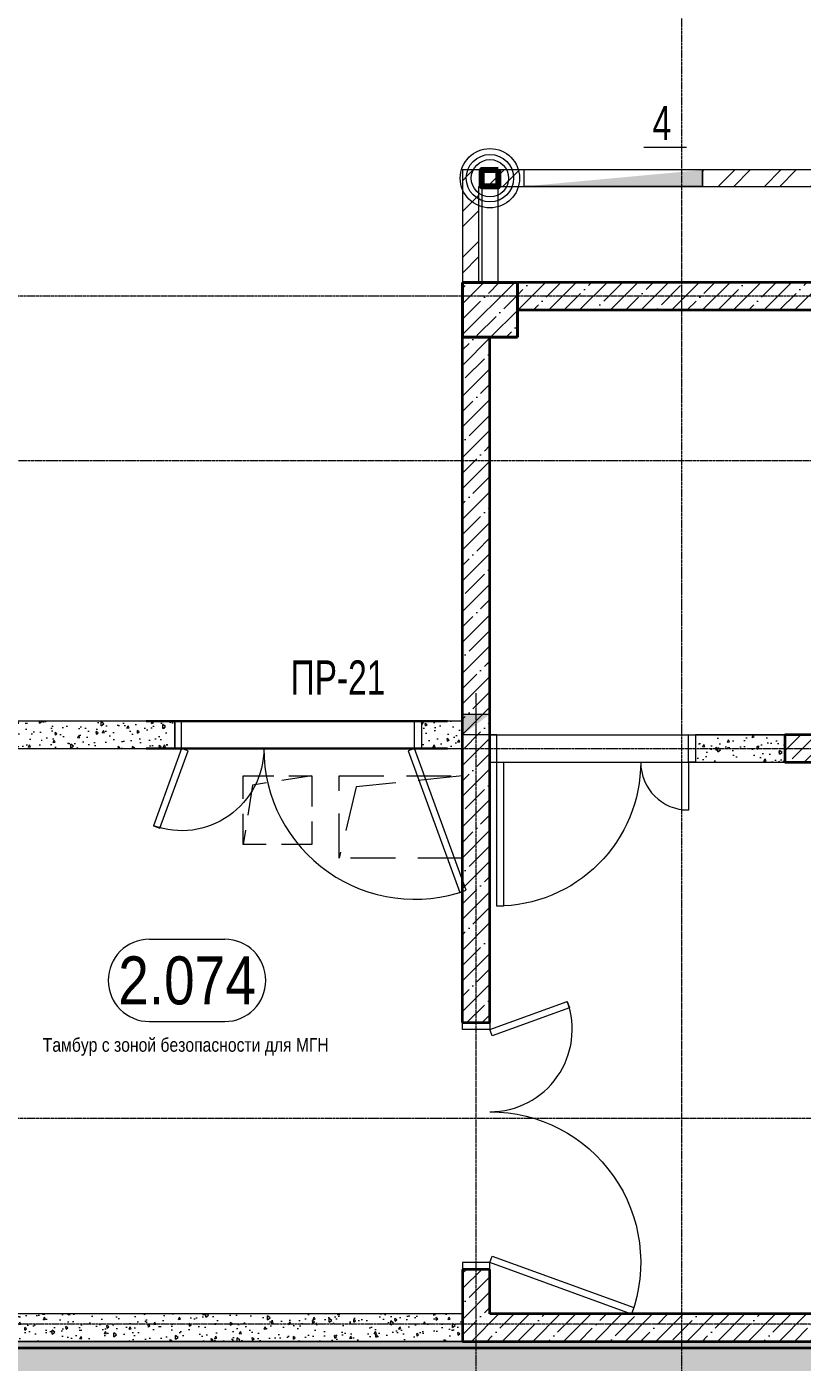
# Model space of a CAD drawing. Header units: millimetres. Extents: x -231292 to 573618, y -153144 to 564035.
# Drawn here: x 67703 to 73363, y 81652 to 91395 of the extents above; entities that cross this region are included whole.
import ezdxf
from ezdxf.enums import TextEntityAlignment as Align

# ---------------------------------------------------------------- set-up
doc = ezdxf.new("R2010")
doc.units = ezdxf.units.MM
for name, pattern in [('CENTER2', [28.575, 19.05, -3.175, 3.175, -3.175]), ('HIDDEN', [9.525, 6.35, -3.175]), ('HIDDEN2', [4.7625, 3.175, -1.5875])]:
    doc.linetypes.add(name, pattern=pattern)
doc.layers.get('0').update_dxf_attribs({"color": 250})
doc.layers.get('Defpoints').update_dxf_attribs({"color": 250})
for name, color, linetype, lineweight in [('A-Wall-Open', 250, 'Continuous', 5), ('АР_Area', 250, 'Continuous', 5), ('АР_Двери', 250, 'Continuous', 9), ('АР_Колонны', 250, 'Continuous', 35), ('АР_Отв. марка', 250, 'Continuous', 9), ('АР_Стены ЖБ', 250, 'Continuous', 35), ('АР_Стены кирпич', 250, 'Continuous', 20), ('АР_Стены ПЕНОблок', 250, 'Continuous', 20), ('АР_Стены_дефшов', 250, 'Continuous', 0), ('АР_Штриховка', 250, 'Continuous', 0), ('КМ_Фахверки', 250, 'Continuous', 80), ('ОВ_Отверстия', 250, 'Continuous', 5), ('ОВ_Отопление', 250, 'Continuous', 0), ('ОВ_Шахты', 250, 'Continuous', 5), ('РД_Оси_100', 250, 'Continuous', 0)]:
    doc.layers.add(name, color=color, linetype=linetype, lineweight=lineweight)
for name, color, linetype, lineweight, plot in [('АР_Делит', 250, 'Continuous', 0, False), ('РД_Проем', 250, 'Continuous', 0, False), ('РД_проем_инж перемыч_подсчет', 250, 'Continuous', 30, False)]:
    doc.layers.add(name, color=color, linetype=linetype, lineweight=lineweight, plot=plot)
doc.layers.add('РД_Перемычка инж проемов', color=250, linetype='Continuous')
doc.styles.add('Arial0', font='arial.ttf')
doc.styles.add('style1', font='ARIALN.TTF')
doc.styles.add('ккк', font='isocpeur.ttf', dxfattribs={"width": 0.85, "oblique": 15})
pattern_1 = [(45, (8883.4, 13229.69), (-112.2532, 112.2532), []), (45, (8995.66, 13229.69), (-112.2532, 112.2532), [198.4375, -39.6875, 0, -39.6875])]
pattern_2 = [(45, (8883.4, 13229.69), (-112.2532, 112.2532), []), (45, (8995.66, 13229.69), (-112.2532, 112.2532), [198.4375, -39.6875, 0, -39.6875])]

# ---------------------------------------------------------------- blocks, each defined once
blk = doc.blocks.new('СОШ_2200_АР_ОСИ_М100_28.05.24')
at = {"layer": 'РД_Оси_100', "linetype": 'CENTER2'}
for p, q in [((63600, -6155), (63600, 139938.679)), ((119910, 76200), (-5954.958, 76200)), ((-5954.958, 75000), (119910, 75000)), ((62100, -6155), (62100, 73302.739)), ((-5954.958, 72900), (95715.503, 72900))]:
    blk.add_line(p, q, dxfattribs=at)
for points in [[(119910, 70200), (-5954.958, 70200)], [(95715.503, 68700), (-5454.958, 68700), (-5954.958, 68850)]]:
    blk.add_lwpolyline(points, dxfattribs=at)
blk = doc.blocks.new('otv пунктир')
at = {"linetype": 'HIDDEN', "ltscale": 0.07}
blk.add_lwpolyline([(0, 0), (0, 1), (1, 1), (1, 0)], close=True, dxfattribs=at)
blk.add_lwpolyline([(0, 1), (0.135, 0.137), (1, 0)], dxfattribs=at)
blk = doc.blocks.new('otv_в_стене')
at = {"linetype": 'Continuous'}
blk.add_lwpolyline([(0, -1), (0, 0), (1, 0), (1, -1)], close=True, dxfattribs=at)
blk.add_solid([(0, -1), (0, 0), (0.5, -0.5), (1, 0)], dxfattribs=at)
blk = doc.blocks.new('Ф_крпич 120')
at = {"layer": 'АР_Делит', "color": 1}
for radius in [216.3, 173, 136.2]:
    blk.add_circle((60, -60), radius, dxfattribs=at)
at = {"layer": 'КМ_Фахверки'}
blk.add_lwpolyline([(0, 0), (120, 0), (120, -120), (0, -120)], close=True, dxfattribs=at)
at = {"layer": 'КМ_Фахверки', "lineweight": 5}
blk.add_lwpolyline([(6, -6), (114, -6), (114, -114), (6, -114)], close=True, dxfattribs=at)
blk = doc.blocks.new('MOK-МаркаПом_овал_ареал')
for p, q in [((-2.75, 3), (2.75, 3)), ((-2.75, -3), (2.75, -3))]:
    blk.add_line(p, q)
for centre, radius, start, end in [((-2.75, 0), 3, 90, 270), ((2.75, 0), 3, 270, 90), ((-3.75, 0), 3.5, 0, 0.00095)]:
    blk.add_arc(centre, radius, start, end)
at = {"color": 0, "style": 'style1'}
blk.add_attdef('АР-ПОМЕЩЕНИЕ:НОМЕР', text='', height=3.5, dxfattribs=at).set_placement((0, 0), align=Align.MIDDLE)
at = {"layer": 'Defpoints', "color": 2, "style": 'style1'}
blk.add_attdef('АР-ПОМЕЩЕНИЕ:НАИМЕНОВАНИЕ', text='', height=1, dxfattribs=at).set_placement((-0.094, -4.814), align=Align.MIDDLE)
blk = doc.blocks.new('MOK-МаркаПроема инж.')
blk.add_line((-1.328, -1.754), (1.802, -1.754))
at = {"color": 0, "style": 'Arial0', "width": 0.7}
blk.add_attdef('АР-ПРОЕМ:Коробка', text='', height=2.5, dxfattribs=at).set_placement((0, 0), align=Align.MIDDLE)
blk = doc.blocks.new('MOK-МаркаПеремычки')
at = {"color": 0, "style": 'ккк', "oblique": 15, "width": 0.85}
blk.add_attdef('АР-ПРОЕМ:ПЕРЕМЫЧКА', text='', height=2.5, dxfattribs=at).set_placement((0, 0), align=Align.MIDDLE)

msp = doc.modelspace()

# ---------------------------------------------------------------- hatches: boundary and pattern name
at = {"layer": 'АР_Штриховка', "linetype": 'Continuous', "lineweight": 0}
h = msp.add_hatch(dxfattribs=at)
h.set_pattern_fill('ANSI32', color=256, scale=25, style=0)
h.set_pattern_definition([(45, (8883.4, 13229.69), (-168.3798, 168.3798), []), (45, (8995.66, 13229.69), (-168.3798, 168.3798), [])])
h.paths.add_polyline_path([(70883.403, 89529.686), (71003.403, 89529.686), (71003.403, 90229.686), (70883.403, 90349.686)], flags=0)
h = msp.add_hatch(dxfattribs=at)
h.set_pattern_fill('ANSI32', color=256, scale=25, style=0)
h.set_pattern_definition([(45, (8883.4, 13229.69), (-168.3798, 168.3798), []), (45, (8995.66, 13229.69), (-168.3798, 168.3798), [])])
h.paths.add_polyline_path([(70883.403, 90349.686), (71003.403, 90229.686), (71333.403, 90229.686), (71333.403, 90349.686)], flags=0)
h.paths.add_polyline_path([(72633.403, 90349.686), (72633.403, 90229.686), (73513.403, 90229.686), (73543.403, 90269.686), (73513.403, 90349.686)], flags=0)
at = {"layer": 'АР_Штриховка', "linetype": 'Continuous', "lineweight": 5}
h = msp.add_hatch(dxfattribs=at)
h.set_pattern_fill('ANSI35', color=256, scale=25, style=0)
h.set_pattern_definition(pattern_2)
h.paths.add_polyline_path([(70883.403, 89129.686), (71283.403, 89129.686), (71283.403, 89529.686), (70883.403, 89529.686)], flags=0)
h = msp.add_hatch(dxfattribs=at)
h.set_pattern_fill('ANSI35', color=256, scale=25, style=0)
h.set_pattern_definition(pattern_2)
h.paths.add_polyline_path([(71280.903, 89529.686), (71280.903, 89329.686), (77383.403, 89329.686), (77383.403, 89529.686)], flags=0)
h = msp.add_hatch(dxfattribs=at)
h.set_pattern_fill('ANSI35', color=256, scale=25, style=0)
h.set_pattern_definition(pattern_1)
h.paths.add_polyline_path([(70883.403, 81804.686), (71083.403, 82004.686), (71083.403, 82329.686), (70883.403, 82329.686)], flags=0)
h.paths.add_polyline_path([(70883.403, 84129.686), (71083.403, 84129.686), (71083.403, 86029.686), (70883.403, 86029.686)], flags=0)
h.paths.add_polyline_path([(70883.403, 86029.686), (71083.403, 86029.686), (71083.403, 89129.686), (70883.403, 89129.686)], flags=0)
at = {"layer": 'АР_Штриховка', "linetype": 'Continuous', "lineweight": 0}
h = msp.add_hatch(dxfattribs=at)
h.set_pattern_fill('AR-CONC', color=256, angle=-315, style=0)
h.set_pattern_definition([(95, (8883.4, 13229.69), (140.09465, 117.55338), [19.05, -209.55]), (40, (8883.4, 13229.69), (-160.01845, 110.17673), [15.24, -167.6406]), (145.45144, (8895.08, 13239.48), (-19.9238, 227.7301), [16.19, -178.09024]), (91.1842, (8847.48, 13265.6), (221.41024, 161.9534), [28.575, -314.325]), (141.63556, (8865.93, 13279.1), (-7.0866, 342.8268), [24.285, -267.1356]), (36.18415, (8847.48, 13265.6), (-7.0866, 342.8268), [22.86, -251.4597]), (66, (8874.42, 13274.59), (179.51998, 34.89515), [19.05, -209.55]), (11, (8874.42, 13274.59), (-86.53993, 173.9412), [15.24, -167.64]), (116.45145, (8889.38, 13277.5), (92.98005, 208.83634), [16.19, -178.08994]), (82.5, (8883.4, 13229.686), (-57.60547, 61.973414), [0, -165.608, 0, -170.18, 0, -168.275]), (52.5, (8883.4, 13229.69), (-23.58973, 118.087), [0, -97.028, 0, -161.798, 0, -64.135]), (12.5, (8843.35, 13189.634), (99.927863, 91.826196), [0, -63.5, 0, -198.12, 0, -262.89]), (2.5, (8825.39, 13171.67), (86.7639, 122.7224), [0, -82.55, 0, -131.572, 0, -186.69])])
h.paths.add_polyline_path([(70883.403, 86129.686), (70883.403, 86329.686), (70583.403, 86329.686), (70583.403, 86129.686)], flags=0)
h.paths.add_polyline_path([(68783.403, 86129.686), (68783.403, 86329.686), (67583.403, 86329.686), (67583.403, 86129.686)], flags=0)
h = msp.add_hatch(dxfattribs=at)
h.set_pattern_fill('AR-CONC', color=256, angle=-315, style=0)
h.set_pattern_definition([(95, (8883.4, 13229.69), (140.09465, 117.55338), [19.05, -209.55]), (40, (8883.4, 13229.69), (-160.01845, 110.17673), [15.24, -167.6406]), (145.45144, (8895.08, 13239.48), (-19.9238, 227.7301), [16.19, -178.09024]), (91.1842, (8847.48, 13265.6), (221.41024, 161.9534), [28.575, -314.325]), (141.63556, (8865.93, 13279.1), (-7.0866, 342.82676), [24.285, -267.1356]), (36.18415, (8847.48, 13265.6), (-7.0866, 342.8268), [22.86, -251.4597]), (66, (8874.42, 13274.59), (179.51998, 34.89515), [19.05, -209.55]), (11, (8874.42, 13274.59), (-86.53993, 173.9412), [15.24, -167.64]), (116.45145, (8889.38, 13277.5), (92.98005, 208.83634), [16.19, -178.08994]), (82.5, (8883.4, 13229.686), (-57.60547, 61.973414), [0, -165.608, 0, -170.18, 0, -168.275]), (52.5, (8883.4, 13229.69), (-23.58973, 118.087), [0, -97.028, 0, -161.798, 0, -64.135]), (12.5, (8843.35, 13189.634), (99.927863, 91.826196), [0, -63.5, 0, -198.12, 0, -262.89]), (2.5, (8825.39, 13171.67), (86.7639, 122.7224), [0, -82.55, 0, -131.572, 0, -186.69])])
h.paths.add_polyline_path([(73235.129, 86029.686), (73235.129, 86229.686), (72583.403, 86229.686), (72583.403, 86029.686)], flags=0)
at = {"layer": 'АР_Штриховка', "linetype": 'Continuous', "lineweight": 5}
h = msp.add_hatch(dxfattribs=at)
h.set_pattern_fill('ANSI35', color=256, scale=25, angle=-360, style=0)
h.set_pattern_definition([(45, (8883.4, 13229.69), (-112.2532, 112.2532), []), (45, (8995.66, 13229.69), (-112.2532, 112.2532), [198.4375, -39.6875, 0, -39.6875])])
h.paths.add_polyline_path([(73235.129, 86229.686), (73235.129, 86029.686), (79583.403, 86029.686), (79783.403, 86229.686)], flags=0)
at = {"layer": 'АР_Штриховка', "linetype": 'Continuous', "lineweight": 0}
h = msp.add_hatch(dxfattribs=at)
h.set_pattern_fill('AR-CONC', color=256, angle=45, style=0)
h.set_pattern_definition([(95, (8883.4, 13229.69), (140.09465, 117.55338), [19.05, -209.55]), (40, (8883.4, 13229.69), (-160.01845, 110.17673), [15.24, -167.6406]), (145.45144, (8895.08, 13239.48), (-19.9238, 227.7301), [16.19, -178.09024]), (91.1842, (8847.48, 13265.6), (221.41024, 161.9534), [28.575, -314.325]), (141.63556, (8865.93, 13279.1), (-7.0866, 342.8268), [24.285, -267.1356]), (36.18415, (8847.48, 13265.6), (-7.0866, 342.8268), [22.86, -251.4597]), (66, (8874.42, 13274.59), (179.51998, 34.89515), [19.05, -209.55]), (11, (8874.42, 13274.59), (-86.53993, 173.9412), [15.24, -167.64]), (116.45145, (8889.38, 13277.5), (92.98005, 208.83634), [16.19, -178.08994]), (82.5, (8883.4, 13229.686), (-57.60547, 61.973414), [0, -165.608, 0, -170.18, 0, -168.275]), (52.5, (8883.4, 13229.69), (-23.58973, 118.087), [0, -97.028, 0, -161.798, 0, -64.135]), (12.5, (8843.35, 13189.634), (99.927863, 91.826196), [0, -63.5, 0, -198.12, 0, -262.89]), (2.5, (8825.39, 13171.67), (86.7639, 122.7224), [0, -82.55, 0, -131.572, 0, -186.69])])
h.paths.add_polyline_path([(70883.401, 81804.686), (70883.401, 82004.686), (67583.403, 82004.687), (67583.403, 81804.687)], flags=0)
at = {"layer": 'АР_Штриховка', "linetype": 'Continuous', "lineweight": 5}
h = msp.add_hatch(dxfattribs=at)
h.set_pattern_fill('ANSI35', color=256, scale=25, style=0)
h.set_pattern_definition(pattern_1)
h.paths.add_polyline_path([(79783.398, 81804.686), (79583.398, 82004.686), (79583.398, 81804.686)], flags=0)
h.paths.add_polyline_path([(78383.398, 81804.686), (78383.398, 82004.686), (71083.403, 82004.686), (70883.403, 81804.686)], flags=0)
h = msp.add_hatch(dxfattribs=at)
h.set_pattern_fill('ANSI35', color=256, scale=25, style=0)
h.set_pattern_definition([(45, (8883.4, 13229.69), (-112.2532, 112.2532), []), (45, (8995.66, 13229.69), (-112.2532, 112.2532), [198.4375, -39.6875, 0, -39.6875])])
h.paths.add_polyline_path([(54383.403, 81754.686), (54383.403, 81504.686), (63343.403, 81504.686), (63343.403, 81754.686)], flags=0)
h.paths.add_polyline_path([(65223.403, 81754.686), (65223.403, 81504.686), (74683.401, 81504.686), (74683.401, 81754.686)], flags=0)
at = {"layer": 'АР_Штриховка', "linetype": 'Continuous', "lineweight": 0}
h = msp.add_hatch(dxfattribs=at)
h.set_pattern_fill('HONEY', color=256, scale=10, style=0)
h.set_pattern_definition([(360, (8883.403, 13229.686), (47.625, 27.4963064), [31.75, -63.5]), (120, (8883.403, 13229.686), (-47.625, 27.496307), [31.75, -63.5]), (60, (8883.403, 13229.686), (1e-07, 54.992613), [-63.5, 31.75])])
h.paths.add_polyline_path([(54583.403, 81804.686), (54583.403, 81754.686), (54683.57, 81754.686), (54700.225, 81792.186), (54683.555, 81804.686)], flags=0)
h.paths.add_polyline_path([(54733.555, 81804.686), (54700.225, 81792.186), (54683.57, 81754.686), (63343.403, 81754.686), (63343.403, 81804.686)], flags=0)
h.paths.add_polyline_path([(65223.403, 81804.686), (65223.403, 81754.686), (74683.401, 81754.686), (74683.401, 81804.686)], flags=0)
at = {"layer": 'ОВ_Отверстия', "linetype": 'Continuous', "lineweight": 5}
for points in [[(72633.403, 90229.686), (72633.403, 90349.686), (71983.403, 90289.686)], [(71333.403, 90229.686), (72633.403, 90229.686), (71983.403, 90289.686)]]:
    msp.add_hatch(color=256, dxfattribs=at).paths.add_polyline_path(points, flags=0)

# ---------------------------------------------------------------- linework, layer by layer
at = {"layer": 'A-Wall-Open', "linetype": 'Continuous', "lineweight": 5}
for p, q in [((71085.129, 86229.686), (73235.129, 86229.686)), ((71085.129, 86029.686), (73235.129, 86029.686))]:
    msp.add_line(p, q, dxfattribs=at)
at = {"layer": 'АР_Двери', "linetype": 'Continuous', "lineweight": 9}
for points in [[(68833.403, 86329.686), (68783.403, 86329.686), (68783.403, 86129.686), (68833.403, 86129.686)], [(70533.403, 86329.686), (70583.403, 86329.686), (70583.403, 86129.686), (70533.403, 86129.686)], [(71133.403, 86229.686), (71083.403, 86229.686), (71083.403, 86029.686), (71133.403, 86029.686)], [(72533.403, 86229.686), (72583.403, 86229.686), (72583.403, 86029.686), (72533.403, 86029.686)], [(68628.191, 85565.871), (68675.175, 85548.77), (68880.387, 86112.585), (68833.403, 86129.686)], [(70533.403, 86129.686), (70486.418, 86112.585), (70862.64, 85078.923), (70909.625, 85096.024)], [(71133.403, 86029.686), (71183.403, 86029.686), (71183.403, 84979.686), (71133.403, 84979.686)], [(72533.403, 85679.686), (72483.403, 85679.686), (72483.403, 86029.686), (72533.403, 86029.686)], [(71647.218, 84284.898), (71664.319, 84237.913), (71100.504, 84032.701), (71083.403, 84079.686)], [(70883.403, 84079.686), (70883.403, 84129.686), (71083.403, 84129.686), (71083.403, 84079.686)], [(71083.403, 82379.686), (71100.504, 82426.671), (72134.166, 82050.449), (72117.065, 82003.464)], [(70883.403, 82379.686), (70883.403, 82329.686), (71083.403, 82329.686), (71083.403, 82379.686)]]:
    msp.add_lwpolyline(points, close=True, dxfattribs=at)
at = {"layer": 'АР_Двери', "linetype": 'Continuous', "lineweight": 9, "extrusion": (0, 0, -1)}
for centre, radius, start, end in [((-68833.403, 86129.686), 600, 179.9999996, 289.9999996), ((-71133.403, 86029.686), 1050, 180.0000006, 270.0000006), ((-71083.403, 82379.686), 1100, 90, 200)]:
    msp.add_arc(centre, radius, start, end, dxfattribs=at)
at = {"layer": 'АР_Двери', "linetype": 'Continuous', "lineweight": 9}
for centre, radius, start, end in [((70533.403, 86129.686), 1100, 180.0000004, 290.0000004), ((72533.403, 86029.686), 350, 179.9999994, 269.9999994), ((71083.403, 84079.686), 600, 270, 20)]:
    msp.add_arc(centre, radius, start, end, dxfattribs=at)
at = {"layer": 'АР_Колонны', "linetype": 'HIDDEN2', "lineweight": 25}
for p, q in [((70883.403, 89529.686), (71283.403, 89529.686)), ((70883.403, 89129.686), (70883.403, 89529.686)), ((71283.403, 89529.686), (71283.403, 89129.686)), ((71283.403, 89129.686), (70883.403, 89129.686))]:
    msp.add_line(p, q, dxfattribs=at)
at = {"layer": 'АР_Колонны', "linetype": 'Continuous', "lineweight": 35}
for p, q in [((70883.403, 89529.686), (71283.403, 89529.686)), ((70883.403, 89129.686), (70883.403, 89529.686)), ((71283.403, 89129.686), (71283.403, 89529.686)), ((70883.403, 89129.686), (71283.403, 89129.686))]:
    msp.add_line(p, q, dxfattribs=at)
at = {"layer": 'АР_Стены ЖБ', "linetype": 'Continuous', "lineweight": 40}
for p, q in [((71283.403, 89529.686), (70883.403, 89529.686)), ((70883.403, 89529.686), (70883.403, 89129.686)), ((71283.403, 89129.686), (71283.403, 89529.686)), ((70883.403, 89129.686), (71283.403, 89129.686))]:
    msp.add_line(p, q, dxfattribs=at)
at = {"layer": 'АР_Стены ЖБ', "linetype": 'Continuous', "lineweight": 35}
for p, q in [((71280.903, 89529.686), (71280.903, 89329.686)), ((77383.403, 89529.686), (71280.903, 89529.686)), ((71280.903, 89329.686), (77383.403, 89329.686)), ((71083.403, 89129.686), (70883.403, 89129.686)), ((70883.403, 84129.686), (70883.403, 89129.686)), ((71083.403, 84129.686), (71083.403, 89129.686)), ((73235.129, 86229.686), (73235.129, 86029.686)), ((79783.403, 86229.686), (73235.129, 86229.686)), ((73235.129, 86029.686), (79583.403, 86029.686)), ((70883.403, 84129.686), (71083.403, 84129.686)), ((71083.403, 82329.686), (70883.403, 82329.686)), ((70883.403, 82329.686), (70883.403, 81804.686)), ((71083.403, 82004.686), (71083.403, 82329.686)), ((78383.398, 82004.686), (71083.403, 82004.686)), ((74683.401, 81754.686), (65223.403, 81754.686)), ((70883.403, 81804.686), (78383.398, 81804.686))]:
    msp.add_line(p, q, dxfattribs=at)
at = {"layer": 'АР_Стены кирпич', "linetype": 'Continuous', "lineweight": 20}
for p, q in [((70883.403, 90349.686), (70883.403, 89529.686)), ((71333.403, 90349.686), (70883.403, 90349.686)), ((71333.403, 90229.686), (71333.403, 90349.686)), ((72633.403, 90349.686), (72633.403, 90229.686)), ((73513.403, 90349.686), (72633.403, 90349.686)), ((71003.403, 89529.686), (71003.403, 90229.686)), ((71003.403, 90229.686), (71333.403, 90229.686)), ((72633.403, 90229.686), (73513.403, 90229.686)), ((70883.403, 89529.686), (71003.403, 89529.686))]:
    msp.add_line(p, q, dxfattribs=at)
at = {"layer": 'АР_Стены кирпич', "linetype": 'Continuous', "lineweight": 0}
for p, q in [((72633.403, 90349.686), (71333.403, 90349.686)), ((71333.403, 90229.686), (72633.403, 90229.686))]:
    msp.add_line(p, q, dxfattribs=at)
at = {"layer": 'АР_Стены ПЕНОблок', "linetype": 'Continuous', "lineweight": 20}
for p, q in [((68783.403, 86329.686), (67583.403, 86329.686)), ((68783.403, 86129.686), (68783.403, 86329.686)), ((70883.403, 86329.686), (70583.403, 86329.686)), ((70583.403, 86329.686), (70583.403, 86129.686)), ((70883.403, 86129.686), (70883.403, 86329.686)), ((73235.129, 86229.686), (72583.403, 86229.686)), ((72583.403, 86229.686), (72583.403, 86029.686)), ((73235.129, 86029.686), (73235.129, 86229.686)), ((67583.403, 86129.686), (68783.403, 86129.686)), ((70583.403, 86129.686), (70883.403, 86129.686)), ((72583.403, 86029.686), (73235.129, 86029.686)), ((70883.401, 82004.686), (67583.403, 82004.687)), ((70883.401, 81804.686), (70883.401, 82004.686)), ((67583.403, 81804.687), (70883.401, 81804.686))]:
    msp.add_line(p, q, dxfattribs=at)
at = {"layer": 'АР_Стены_дефшов', "linetype": 'Continuous', "lineweight": 0}
for p, q in [((74683.401, 81804.686), (65223.403, 81804.686)), ((65223.403, 81754.686), (74683.401, 81754.686))]:
    msp.add_line(p, q, dxfattribs=at)
at = {"layer": 'КМ_Фахверки', "lineweight": 15}
msp.add_lwpolyline([(71023.403, 90229.686), (71023.403, 89529.686), (71143.403, 89529.686), (71143.403, 90229.686)], close=True, dxfattribs=at)
at = {"layer": 'ОВ_Отверстия', "linetype": 'Continuous', "lineweight": 9}
for p, q in [((72633.403, 90349.686), (71333.403, 90349.686)), ((71333.403, 90229.686), (71333.403, 90349.686)), ((72633.403, 90229.686), (72633.403, 90349.686)), ((72633.403, 90229.686), (71333.403, 90229.686))]:
    msp.add_line(p, q, dxfattribs=at)
at = {"layer": 'РД_Проем', "linetype": 'Continuous', "lineweight": 0}
for p, q in [((70583.403, 86329.686), (68783.403, 86329.686)), ((70583.403, 86129.686), (68783.403, 86129.686))]:
    msp.add_line(p, q, dxfattribs=at)
at = {"layer": 'РД_проем_инж перемыч_подсчет', "linetype": 'Continuous', "lineweight": 30}
for p, q in [((68574.807, 86329.686), (70774.807, 86329.686)), ((68574.807, 86129.686), (70774.807, 86129.686))]:
    msp.add_line(p, q, dxfattribs=at)

# ---------------------------------------------------------------- block references
at = {"layer": 'АР_Area', "linetype": 'Continuous', "lineweight": 5, "xscale": 100, "yscale": 100, "zscale": 100}
msp.add_blockref('MOK-МаркаПом_овал_ареал', (68873.004, 84437.746), dxfattribs=at).add_auto_attribs({'АР-ПОМЕЩЕНИЕ:НОМЕР': '2.074', 'АР-ПОМЕЩЕНИЕ:НАИМЕНОВАНИЕ': 'Тамбур с зоной безопасности для МГН'})
at = {"layer": 'АР_Отв. марка', "linetype": 'Continuous', "lineweight": 9, "xscale": 100, "yscale": 100, "zscale": 100}
msp.add_blockref('MOK-МаркаПроема инж.', (72338.143, 90692.427, -120), dxfattribs=at).add_auto_attribs({'АР-ПРОЕМ:Коробка': '4'})
at = {"layer": 'КМ_Фахверки', "rotation": 270}
msp.add_blockref('Ф_крпич 120', (71143.403, 90349.686), dxfattribs=at)
at = {"layer": 'ОВ_Отопление', "xscale": 200, "yscale": 150}
msp.add_blockref('otv_в_стене', (70883.403, 86379.686), dxfattribs=at)
at = {"layer": 'ОВ_Шахты', "rotation": 270}
for p, xscale, yscale in [((69283.403, 85929.686), 500, 500), ((69983.403, 85929.686), 600, 900)]:
    msp.add_blockref('otv пунктир', p, dxfattribs=dict(at, xscale=xscale, yscale=yscale))
at = {"layer": 'РД_Оси_100'}
msp.add_blockref('СОШ_2200_АР_ОСИ_М100_28.05.24', (8883.403, 13229.686), dxfattribs=at)
at = {"layer": 'РД_Перемычка инж проемов', "linetype": 'Continuous', "lineweight": -3}
ref = msp.add_blockref('MOK-МаркаПеремычки', (69974.461, 86649.038), dxfattribs=dict(at, xscale=100, yscale=100, zscale=100))
ref.add_attrib('АР-ПРОЕМ:ПЕРЕМЫЧКА', 'ПР-21', dxfattribs={"layer": '0', "color": 0, "height": 250, "style": 'Arial0', "width": 0.7}).set_placement((69974.461, 86649.038), align=Align.MIDDLE)

doc.saveas('drawing.dxf')
